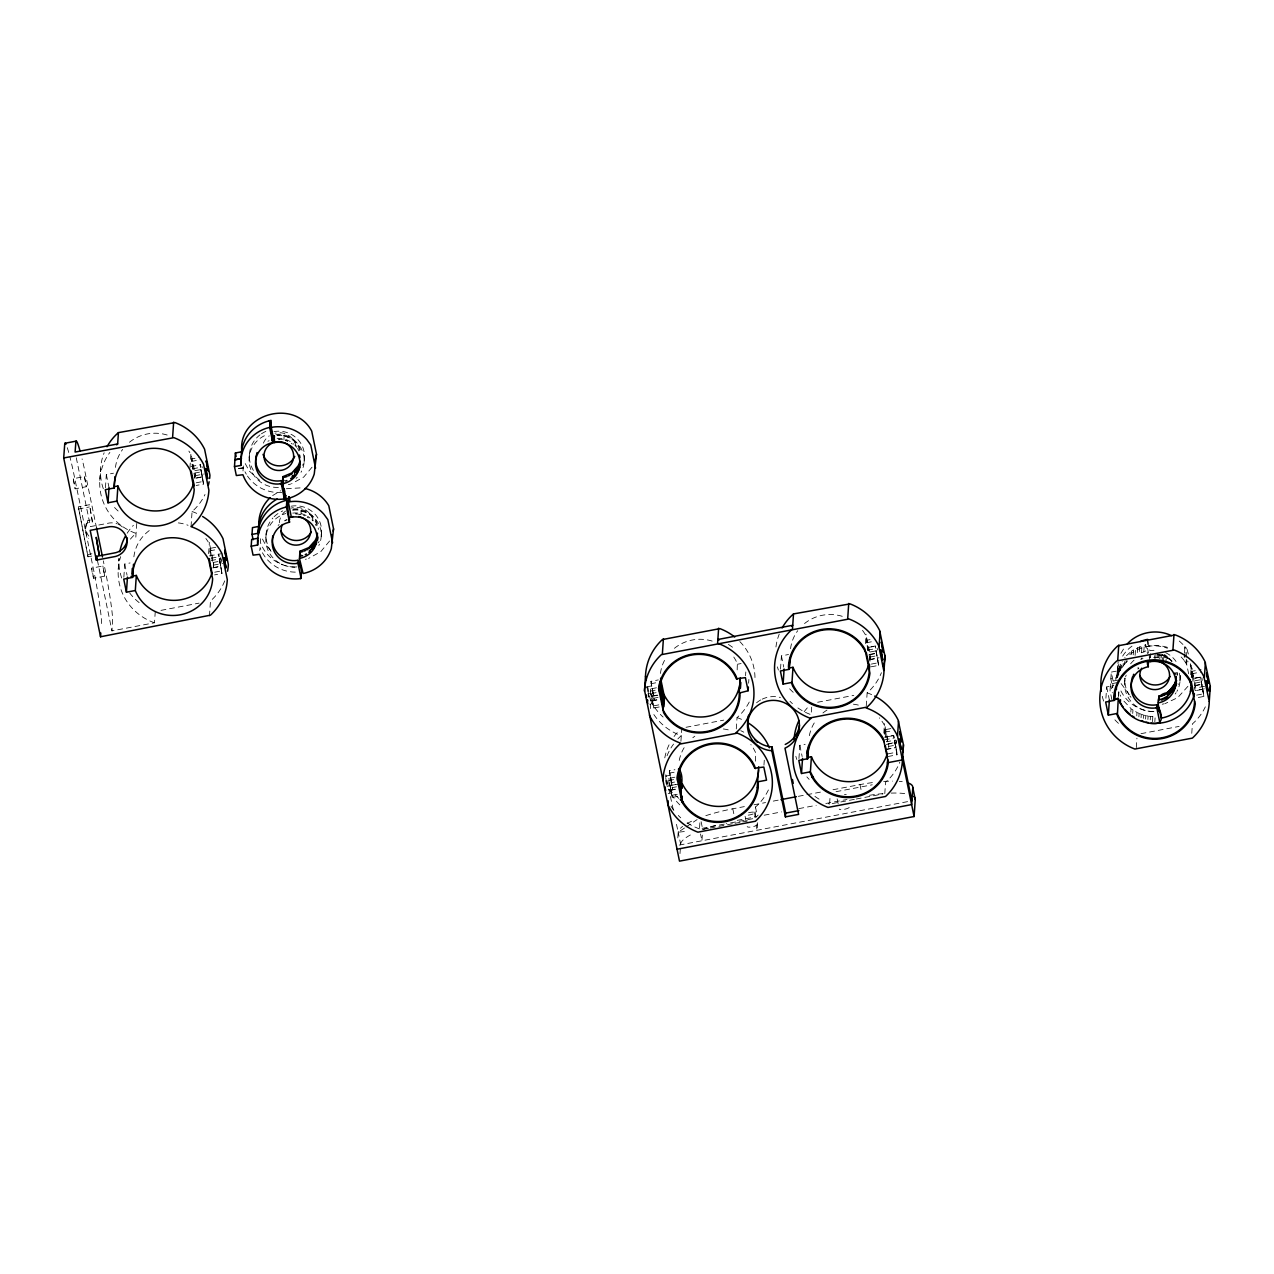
<?xml version="1.0" encoding="UTF-8"?>
<svg xmlns="http://www.w3.org/2000/svg" width="1274" height="1274" viewBox="0 0 1274 1274"><rect width="100%" height="100%" fill="white"/><g stroke="black" fill="none" stroke-linecap="round" stroke-linejoin="round"><path stroke-width="0.75" stroke-dasharray="5 3.75" d="M101.442 623.559L101.474 621.903A49.638 3.121 79.2 0 0 94.563 574.59L73.08 470.281A49.638 3.121 79.2 0 0 69.927 456.984M1117.728 665.697L1117.266 677.688L1110.832 678.899L1112.664 687.849L1113.126 681.049L1111.294 672.099L1117.728 670.888M194.986 478.1L195.256 473.737L191.339 455.359A40.067 38.873 3.9 0 0 188.87 451.092M213.411 567.519L213.682 563.156L209.748 544.778A40.067 38.873 3.9 0 0 205.862 538.488M862.514 630.375A40.067 38.873 3.9 0 1 866.416 636.666L870.333 655.632A40.067 38.873 3.9 0 1 869.744 660.489M1195.585 686.686L1191.684 667.703A40.067 38.873 3.9 0 0 1187.782 661.429M671.573 781.615L670.076 775.277L671.955 785.405L671.637 781.918M875.955 650.648L877.866 660.76L876.018 650.68M203.522 484.072L200.177 464.723L203.522 484.072L196.164 485.474M221.947 573.491L218.602 554.126L221.947 573.491L214.573 574.893M871.241 666.78L878.614 665.394L875.254 646.029L867.897 647.431M878.614 665.394L875.254 646.029M887.819 756.549L897.023 754.797L893.679 735.432L884.475 737.184M897.023 754.797L893.679 735.432M1198.34 697.483L1203.866 696.432L1200.522 677.067L1193.165 678.469M1203.866 696.432L1200.522 677.067M1154.419 658.324L1154.562 655.584M192.661 469.151L191.514 458.974L198.871 457.573M194.811 478.212L191.514 458.974M221.533 562.312L220.625 558.729L211.42 560.48L209.764 550.862L209.939 548.393L219.144 546.642M867.753 650.457L866.591 640.281L870.285 639.58M869.887 659.518L866.591 640.281M896.609 743.618L895.702 740.035L886.497 741.787L884.857 732.168L885.016 729.699L894.221 727.948M1193.005 681.494L1191.859 671.318L1201.064 669.567M91.728 556.069L88.017 556.786L78.351 506.829L89.499 504.711L92.413 521.878L87.396 522.834A14.524 14.094 3.9 0 0 88.686 538.361M85.597 529.124L85.74 526.863M87.396 522.834L87.556 520.556L92.572 519.601M92.413 521.878L89.499 504.711M88.017 556.786L78.351 506.829M99.786 480.33L100.566 469.007M105.439 487.783L106.331 474.565L113.45 473.211M155.269 611.456L154.488 622.779L111.953 630.885L112.622 619.785A49.638 3.121 79.2 0 0 105.71 572.472L103.321 560.879M118.211 569.749L118.976 558.426A54.766 53.142 3.9 0 0 121.747 578.173M123.849 577.202L124.756 563.984L130.091 562.965M135.824 537.15L136.844 522.037M189.937 468.004L190.957 452.891M191.036 526.64L192.071 511.543L193.091 510.651A54.766 53.142 3.9 0 0 205.003 494.471M208.602 553.649L209.382 542.31M209.462 616.059L210.481 600.946L211.516 600.054A54.766 53.142 3.9 0 0 224.765 580.817M243 470.95L243.573 462.414M249.163 457.684L249.433 453.91M259.737 550.559L260.087 547.549A37.551 36.436 3.9 0 0 296.348 572.137M260.517 538.727L260.39 542.453A37.551 36.436 3.9 0 0 296.555 567.153M265.9 537.294L266.155 533.519M283.911 439.896L284.134 435.724L280.105 435.135A21.594 20.957 3.9 0 0 277.398 435.151M304.152 461.825L304.438 457.748M321.223 536.45L321.494 532.373M647.781 687.164L650.441 699.999L650.377 708.551M680.921 741.309L681.829 728.091L723.712 720.129M677.8 837.894L678.198 832.24L675.761 821.061M679.998 853.596L680.65 844.152L678.198 832.24A54.766 12.788 -11.6 0 1 682.625 826.396M724.237 824.135L699.474 828.848L699.999 821.284M702.324 835.107L701.926 840.76L700.525 833.96M737.168 669.885L737.343 663.643A40.067 38.873 3.9 0 0 732.423 655.139M736.276 728.919L737.041 717.596L738.076 716.705A54.766 53.142 3.9 0 0 749.988 700.525M745.545 675.746L745.8 671.971M748.618 683.198L748.889 679.424M755.466 761.199L755.753 753.061A40.067 38.873 3.9 0 0 750.848 744.542M768.413 789.944A54.766 53.142 3.9 0 1 756.501 806.124L755.466 807.015L754.702 818.338L726.132 823.768M757.664 822.701L757.154 830.266L756.103 825.154M763.954 765.164L764.336 759.495M780.516 669.089L781.424 655.871L788.526 654.518M798.941 758.508L799.833 745.29L805.168 744.287M811.681 707.118L811.156 714.682L809.85 714.236A54.766 53.142 3.9 0 1 795.04 705.828M854.328 799.387L829.581 804.085L829.963 798.432M865.396 643.641L866.049 634.197M866.272 642.86L866.67 637.207M866.24 706.067L867.148 692.849L868.167 691.957A54.766 53.142 3.9 0 0 881.433 672.704M869.935 661.302L870.333 655.043M883.822 733.06L884.459 723.616M884.57 734.174L884.841 726.084A40.067 38.873 3.9 0 0 879.379 717.883M884.793 793.591L885.573 782.252L886.593 781.36A54.766 53.142 3.9 0 0 899.842 762.123M1105.912 698.248L1106.676 686.925L1113.794 685.571M1116.932 682.721L1110.482 683.883L1110.02 690.683L1111.868 699.633M1110.832 678.899L1111.183 673.803M1117.187 673.42L1117.664 666.62M1117.107 677.386L1118.413 669.535L1121.088 663.181L1120.61 669.981L1117.951 676.319M1118.062 674.631L1118.413 669.535M1118.699 674.153L1119.161 667.353M1119.591 672.035L1120.053 665.251M1118.429 696.751L1118.779 691.655L1120.738 696.273M1118.683 695.445L1118.906 692.053M1120.61 669.981L1122.235 661.19M1121.773 667.99L1123.063 666.079L1123.525 659.279M1123.063 666.079L1124.464 664.248L1124.926 657.448M1124.719 681.781L1124.974 678.007A28.171 27.327 3.9 0 0 1128.923 694.473M1124.464 664.248L1125.993 662.496L1126.327 657.4M1131.423 654.47L1131.646 651.078L1133.573 649.756L1145.676 644.724L1147.508 653.626M1133.223 654.852L1133.573 649.756M1130.818 712.07L1131.057 708.663L1123.095 700.254M1135.118 655.362L1135.58 648.562M1132.713 713.44L1132.952 710.032L1131.057 708.663M1137.316 652.591L1137.65 647.479M1139.8 646.539L1139.338 653.339L1145.215 651.508L1145.676 644.724M1136.758 715.829L1136.981 712.421L1132.952 710.032M1141.536 652.527L1141.998 645.727M1136.297 747.615L1136.934 738.172M1138.876 716.832L1139.115 713.424L1136.981 712.421M1143.797 651.842L1144.259 645.042M1141.058 717.708L1141.297 714.3L1139.115 713.424M1150.167 661.7L1147.173 646.491L1147.54 641.172M1143.304 718.44L1143.526 715.033L1141.297 714.3M1145.581 719.046L1145.804 715.638L1143.526 715.033M1158.623 657.814A22.534 21.865 3.9 0 0 1150.167 657.798L1150.454 653.705M1147.89 719.507L1148.113 716.099L1145.804 715.638M1150.231 719.826L1150.454 716.418L1148.113 716.099M1155.709 658.324L1155.996 654.247M1152.46 721.689L1152.811 716.593L1155.168 716.625L1154.817 721.721M1157.222 657.145L1157.413 654.422M1158.496 657.273L1158.687 654.565L1168.449 658.945M1159.738 658.913L1160.009 654.836L1162.605 655.632L1162.318 659.709M1161.187 658.021L1161.378 655.298M1163.576 660.235L1163.847 656.158L1166.251 657.4L1165.965 661.477M1180.043 680.937L1180.313 676.86M1188.642 673.771L1186.651 664.136L1184.008 660.251L1184.422 654.295M1184.549 652.304L1184.963 646.348L1176.698 638.624M1185.027 657.257L1184.963 646.348M1186.062 663.133L1186.333 659.168M1186.46 657.177L1187.002 649.246L1185.696 647.335M1186.651 664.136L1186.922 660.155M1190.664 674.694L1191.301 665.251M1191.286 677.688L1191.923 668.245M1192.098 677.354L1190.378 663.738M1191.763 733.33L1192.416 723.887L1193.435 722.995A54.766 53.142 3.9 0 0 1205.347 706.831M650.95 681.319L654.231 700.541L650.95 681.319L658.324 679.918M669.376 770.738L672.656 789.96L669.376 770.738L674.902 769.687M659.215 706.974L653.689 708.026L650.25 691.145L650.473 688.931L656.444 687.785M653.689 708.026L650.473 688.931M677.641 796.393L672.115 797.444L668.675 780.564L668.882 778.35L674.87 777.204M672.115 797.444L668.882 778.35M73.319 478.785L75.198 488.802L86.329 486.716L85.804 482.305L84.403 476.587L73.239 478.69L75.134 488.834M104.707 576.135L93.575 578.253L92.222 572.854L91.617 568.156L102.812 565.99L104.739 576.135L102.86 566.038M657.814 695.222L648.673 696.926L648.179 692.499M1117.027 676.239L1117.346 673.978M1117.967 663.42L1118.158 662.066M1191.986 675.634L1192.368 673.389M84.371 476.587L86.282 486.716M93.607 578.221L91.744 568.204M646.81 686.829L651.683 685.89L653.594 695.907L651.619 685.858M1120.913 653.339L1124.974 646.651M651.094 693.422L647.877 694.027M1201.223 681.686L1203.134 691.814L1201.255 681.686M312.034 467.208L303.738 477.049L291.523 483.786M329.568 541.02L320.793 551.674L308.595 558.41M1187.925 686.32L1177.781 697.595L1165.153 703.582M1126.455 655.696L1131.646 651.078M1125.993 662.496L1127.617 660.856M272.636 495.57L280.614 490.777M684.488 828.02L678.198 832.24L685.731 831.365M686.065 826.969L697.101 819.612M290.615 484.056L288.354 484.677M286.363 488.738L301.333 487.831M305.41 559.302L306.333 559.079M1164.229 703.789L1162.207 704.219M191.355 461.443L200.559 459.691M190.973 466.475L200.687 464.723M192.692 468.816L200.066 467.415M194.842 470.711L202.2 469.31M194.603 473.1L201.961 471.698M194.97 475.743L204.174 473.992M196.642 477.861L204.015 476.46M196.212 478.148L201.738 477.097M196.276 482.782L203.633 481.381M78.192 509.09L89.339 506.972M88.177 554.509L91.887 553.808M209.764 550.862L217.137 549.46M209.398 555.878L220.943 553.792M211.118 558.235L218.475 556.834M213.029 562.519L220.386 561.117M213.395 565.162L222.6 563.411M213.22 567.631L220.593 566.229M212.79 567.917L220.147 566.516M214.701 572.201L222.058 570.8M160.986 610.373L199.062 603.128M737.55 664.216L741.102 663.547M650.775 683.756L658.148 682.354M866.431 642.749L871.957 641.698M868.406 647.431L873.932 646.38M650.25 691.145L655.776 690.094M867.785 650.122L875.142 648.721M652.431 693.359L656.11 692.658M869.919 652.017L877.292 650.616M869.68 654.406L877.053 653.005M652.24 696.066L657.766 695.015M869.728 654.693L877.101 653.291M870.046 657.05L877.42 655.648M654.406 698.104L658.085 697.404M651.858 700.684L657.384 699.633M651.922 700.907L657.925 699.84M869.409 659.518L879.092 657.766M869.457 659.805L876.815 658.403M649.788 704.172C658.164 704.426 646.38 681.224 653.021 703.535M871.352 664.088L878.726 662.687M653.912 705.812L659.438 704.761M817.637 702.261L853.819 695.381M1113.126 681.049L1117.967 680.125M669.2 773.175L674.726 772.124M884.857 732.168L890.383 731.117M1191.7 673.803L1200.904 672.051M665.187 776.2L670.06 775.261M885.016 729.699L886.831 736.85L894.189 735.448M1191.859 671.318L1193.674 678.469L1202.879 676.717M668.675 780.564L676.032 779.162M884.363 739.891L893.568 738.14M1194.885 680.81L1200.411 679.759M665.681 780.612L666.238 783.414L669.535 782.825L671.43 792.954L669.583 782.857M670.841 782.777L674.519 782.077M1195.187 683.071L1202.545 681.67L1201.892 677.816M888.105 743.825L895.479 742.423M1194.948 685.444L1202.306 684.042M670.665 785.469L678.023 784.067M886.322 744.446L895.526 742.694M1194.996 685.731L1202.353 684.329M667.098 786.345L678.087 784.29M672.831 787.523L676.51 786.822M888.472 746.468L895.845 745.067L896.339 750.179L894.38 740.051L895.686 745.131M1204.519 686.336L1195.315 688.087L1193.674 678.469M670.283 790.103L677.641 788.702M670.331 790.31L677.704 788.909M885.987 749.287L895.67 747.535M1204.36 688.82L1195.155 690.572L1194.248 686.989M886.035 749.574L895.24 747.822M1196.557 690.492L1202.083 689.441M668.213 793.591L671.462 792.969M887.946 753.858L897.151 752.106M1196.62 695.126L1203.994 693.725M672.338 795.231L677.864 794.18M705.828 815.679A54.766 12.788 -11.6 0 1 732.789 808.799L744.35 806.601M753.985 804.77L765.563 802.572M773.27 801.107L779.051 799.992M798.32 796.33L821.459 791.934M833.021 789.737L859.998 784.593A54.766 12.788 -11.6 0 1 873.868 782.411M836.062 791.68L872.244 784.8M1140.994 733.665L1179.087 726.419M737.168 820.36L756.453 816.682M764.161 815.217L781.503 811.92M798.846 808.624L816.204 805.327M825.839 803.496L847.035 799.451M856.239 799.021L882.898 793.957M708.424 828.355L702.707 829.438L700.955 820.918M710.319 827.989L733.171 823.641M735.082 823.275L740.783 822.192M742.694 821.826L750.306 820.376M679.185 845.092L908.028 801.553M1147.173 646.491L1148.845 646.205A37.551 36.436 3.9 0 1 1167.414 648.243M1150.454 716.418L1152.811 716.593M282.525 439.53L278.544 439.212L282.589 439.594M867.148 692.849L868.454 693.295A54.766 53.142 3.9 0 1 871.623 694.601M192.071 511.543L193.361 511.989A54.766 53.142 3.9 0 1 199.62 514.792M737.041 717.596L738.347 718.042A54.766 53.142 3.9 0 1 741.516 719.348M828.275 803.639L829.581 804.085M154.488 622.779L153.198 622.333A54.766 53.142 3.9 0 1 120.664 556.642M699.474 828.848L698.184 828.403A54.766 53.142 3.9 0 1 686.081 822.033M287.685 441.123L285.217 440.263A21.594 20.957 3.9 0 1 287.733 441.234M259.737 480.33L249.306 471.109L243.684 460.71M678.835 798.352L668.85 789.418L665.824 774.735M1129.274 694.664L1121.088 683.533M270.454 550.177L265.008 543.855L261.345 536.927M648.657 696.91L648.132 695.317M1184.008 660.251L1182.718 658.69A37.551 36.436 3.9 0 0 1181.125 656.986M284.134 435.724L290.361 438.288A21.594 20.957 3.9 0 1 300.154 451.999M1187.002 649.246L1188.403 654.088M650.441 699.999L650.887 701.003A54.766 53.142 3.9 0 0 663.101 717.055M243.366 467.94L236.789 468.736L243.318 467.829A37.551 36.436 3.9 0 0 246.312 474.199M896.593 742.153L896.163 740.528M221.358 560.353L220.705 557.502M666.668 785.166L666.238 783.414M665.665 777.586L667.098 785.182M209.939 548.393L212.726 561.308M296.046 446.107L295.839 445.231A17.103 16.594 3.9 0 0 275.025 433.208M313.101 520.716L312.91 519.84A17.103 16.594 3.9 0 0 291.061 508.119M673.325 809.898L668.85 789.418L669.312 790.421A54.766 53.142 3.9 0 0 681.526 806.474M877.499 650.011L877.117 648.132M1110.482 683.883L1112.329 692.833M1106.676 686.925L1109.383 700.031M885.08 726.61L888.742 745.051A40.067 38.873 3.9 0 1 888.535 747.488M859.998 784.593L861.399 791.409M837.145 798.83L838.196 803.942M781.424 655.871L783.733 667.114M799.833 745.29L802.158 756.533M755.466 807.015L757.218 815.519M754.877 812.716L755.578 816.124M745.099 816.347L746.15 821.443M732.789 808.799L734.19 815.615M106.331 474.565L109.038 487.687M124.756 563.984L127.066 575.227M96.553 528.041L84.227 468.147A49.638 3.121 79.2 0 0 82.077 458.911M76.281 457.78L90.47 526.592L107.653 523.327A15.654 15.177 3.9 0 1 117.304 523.869M97.381 560.162L111.953 630.885M647.925 691.241L646.842 686.877L647.272 691.209M202.216 467.781L201.977 466.507M1148.033 641.284L1149.896 650.727A25.671 24.907 3.9 0 1 1154.706 650.297M1149.61 654.804L1150.167 657.798M886.831 736.85L888.137 744.542M1117.266 677.688L1117.155 675.714A37.551 36.436 3.9 0 1 1119.543 662.257M809.34 735.703A40.067 38.873 3.9 0 1 816.14 720.113M822.94 712.962A40.067 38.873 3.9 0 1 826.985 710.08M853.405 704.203A40.067 38.873 3.9 0 1 860.778 705.764M809.165 779.37A54.766 53.142 3.9 0 1 806.872 776.885M796.823 759.479A54.766 53.142 3.9 0 1 795.836 756.278M804.165 711.768A54.766 53.142 3.9 0 1 808.496 706.608M819.055 799.148A54.766 53.142 3.9 0 1 813.449 795.247M793.208 692.308A54.766 53.142 3.9 0 1 788.447 687.466M778.398 670.06A54.766 53.142 3.9 0 1 777.411 666.859M775.946 646.985A54.766 53.142 3.9 0 1 779.242 634.07M790.549 648.705A40.067 38.873 3.9 0 1 797.715 630.694M804.515 623.559A40.067 38.873 3.9 0 1 842.369 616.361M792.428 703.646A54.766 53.142 3.9 0 1 789.976 701.289M679.233 760.451A40.067 38.873 3.9 0 1 686.033 744.86M692.833 737.726A40.067 38.873 3.9 0 1 694.808 736.213M723.313 728.967A40.067 38.873 3.9 0 1 730.687 730.528M664.773 757.855A54.766 53.142 3.9 0 1 670.427 742.169M674.057 736.515A54.766 53.142 3.9 0 1 678.389 731.356M758.126 815.073A54.766 53.142 3.9 0 1 755.721 817.446M680.746 817.812A54.766 53.142 3.9 0 1 678.294 815.456M673.866 810.328A54.766 53.142 3.9 0 1 670.124 804.722M740.751 730.687A54.766 53.142 3.9 0 1 743.825 732.184M667.035 755.785A54.766 53.142 3.9 0 1 673.548 744.08M677.879 738.92A54.766 53.142 3.9 0 1 680.284 736.547L681.319 735.655L680.013 735.209A54.766 53.142 3.9 0 1 651.969 711.529M660.442 673.452A40.067 38.873 3.9 0 1 666.222 657.464M674.424 648.307A40.067 38.873 3.9 0 1 714.634 641.921M739.812 641.57A54.766 53.142 3.9 0 1 754.909 681.208M728.378 644.453A54.766 53.142 3.9 0 1 733.983 648.355M756.565 702.802A25.974 25.209 3.9 0 1 760.705 699.936M762.202 699.155A25.974 25.209 3.9 0 1 780.421 697.467M687.084 823.53A54.766 12.788 -11.6 0 1 694.553 819.899M883.662 781.44A54.766 12.788 -11.6 0 1 892.501 781.105M899.301 781.36A54.766 12.788 -11.6 0 1 902.247 781.663M680.65 844.152A54.766 12.788 -11.6 0 1 692.292 833.992M702.372 829.677A54.766 12.788 -11.6 0 1 717.931 824.708M869.457 795.294A54.766 12.788 -11.6 0 1 882.93 793.622M891.163 793.097A54.766 12.788 -11.6 0 1 904.699 793.591M849.185 807.477A5.16 1.21 -11.6 0 1 843.579 809.452A5.16 1.21 -11.6 0 1 839.248 809.054M756.692 824.135A5.16 1.21 -11.6 0 1 753.491 826.555A5.16 1.21 -11.6 0 1 747.201 826.555M748.586 812.716A5.16 1.21 -11.6 0 1 754.813 812.876A5.16 1.21 -11.6 0 1 747.201 815.233M844.471 794.61A5.16 1.21 -11.6 0 1 846.286 794.705M139.137 602.618A54.766 53.142 3.9 0 1 129.661 592.951M127.161 533.233A54.766 53.142 3.9 0 1 133.404 525.302M130.394 539.141A54.766 53.142 3.9 0 1 135.044 534.268L136.079 533.376L134.773 532.93A54.766 53.142 3.9 0 1 109.883 452.381M133.881 556.818A40.067 38.873 3.9 0 1 151.893 528.774M178.328 522.897A40.067 38.873 3.9 0 1 188.074 525.286M213.666 563.745A40.067 38.873 3.9 0 1 213.443 566.182M118.116 511.001A54.766 53.142 3.9 0 1 113.37 506.16M103.321 488.754A54.766 53.142 3.9 0 1 104.15 452.764M115.456 467.399A40.067 38.873 3.9 0 1 122.638 449.388M129.438 442.253A40.067 38.873 3.9 0 1 167.276 435.055M195.24 474.326A40.067 38.873 3.9 0 1 195.033 476.763M118.211 524.235A15.654 15.177 3.9 0 1 124.247 529.029M67.267 447.684A49.638 3.121 79.2 0 1 68.971 453.369M88.846 536.099A14.524 14.094 3.9 0 1 87.556 520.556M303.546 515.333A21.594 20.957 3.9 0 1 304.789 515.859M307.177 517.133A21.594 20.957 3.9 0 1 308.292 517.881M291.077 506.224A25.671 24.907 3.9 0 1 320.3 538.488M319.105 541.402A25.671 24.907 3.9 0 1 318.373 542.788M292.383 510.062A25.671 24.907 3.9 0 1 318.834 545.479M293.116 509.903A21.594 20.957 3.9 0 1 297.176 509.743L307.416 512.912A21.594 20.957 3.9 0 1 317.576 529.236M279.293 522.802A17.103 16.594 3.9 0 1 285.456 511.081M293.036 509.011A22.534 21.865 3.9 0 1 318.373 529.395M285.042 520.795A14.858 14.428 3.9 0 1 286.411 519.553M292.749 513.088A22.534 21.865 3.9 0 1 306.429 515.652M307.655 516.352A22.534 21.865 3.9 0 1 309.948 517.977M312.003 519.856A22.534 21.865 3.9 0 1 312.942 520.891M315.331 524.299A22.534 21.865 3.9 0 1 315.984 525.525M271.075 551.419A28.171 27.327 3.9 0 1 272.907 517.977M274.117 516.718A28.171 27.327 3.9 0 1 282.78 510.906M296.874 566.914A28.171 27.327 3.9 0 1 284.659 565.481M283.019 564.86A28.171 27.327 3.9 0 1 281.411 564.143M279.85 563.315A28.171 27.327 3.9 0 1 265.979 536.434A28.171 27.327 3.9 0 1 285.838 513.502M278.114 525.477A21.547 20.91 3.9 0 1 279.07 524.554M284.612 520.843A21.547 20.91 3.9 0 1 287.112 519.872M291.236 443.256A21.594 20.957 3.9 0 1 292.303 444.069M274.006 431.615A25.671 24.907 3.9 0 1 302.686 465.344M276.92 435.31A25.671 24.907 3.9 0 1 301.03 472.256M297.256 477.288A25.671 24.907 3.9 0 1 296.109 478.387M281.857 492.433A37.551 36.436 3.9 0 1 247.475 476.046M263.399 443.129A17.103 16.594 3.9 0 1 269.228 435.835M275.964 434.386A22.534 21.865 3.9 0 1 301.174 453.401M277.095 438.336A22.534 21.865 3.9 0 1 293.944 444.26M294.947 445.247A22.534 21.865 3.9 0 1 296.746 447.365M297.543 448.496A22.534 21.865 3.9 0 1 298.912 450.9M253.383 470.377A28.171 27.327 3.9 0 1 260.023 434.832M261.441 433.813A28.171 27.327 3.9 0 1 266.059 431.313M278.385 487.432A28.171 27.327 3.9 0 1 249.624 465.376A28.171 27.327 3.9 0 1 267.444 434.45M267.89 441.234A21.547 20.91 3.9 0 1 269.117 440.708M1118.461 723.345A54.766 53.142 3.9 0 1 1113.715 718.504M1103.666 701.098A54.766 53.142 3.9 0 1 1101.899 694.649M1115.817 679.743A40.067 38.873 3.9 0 1 1121.582 663.754M1129.783 654.597A40.067 38.873 3.9 0 1 1169.994 648.211M1180.361 675.3A25.671 24.907 3.9 0 1 1178.561 684.457M1165.63 652.702A25.671 24.907 3.9 0 1 1176.364 661.939M1179.278 673.182A25.671 24.907 3.9 0 1 1178.291 688.533M1177.654 689.967A25.671 24.907 3.9 0 1 1176.921 691.368M1176.093 692.706A25.671 24.907 3.9 0 1 1175.185 693.996M1157.636 654.581A25.671 24.907 3.9 0 1 1169.5 659.184M1170.774 660.155A25.671 24.907 3.9 0 1 1171.984 661.19A22.534 21.865 3.9 0 0 1161.633 654.422M1153.018 711.609A37.551 36.436 3.9 0 1 1120.053 689.091M1122.649 656.094A37.551 36.436 3.9 0 1 1134.019 644.708M1138.08 668.34A17.103 16.594 3.9 0 1 1138.112 667.305M1140.74 659.454A17.103 16.594 3.9 0 1 1141.998 657.782M1164.325 654.438A17.103 16.594 3.9 0 1 1169.596 659.566M1161.538 654.629A22.215 21.562 3.9 0 1 1169.93 659.375M1170.917 660.33A22.215 21.562 3.9 0 1 1171.857 661.349M1176.873 672.369A22.215 21.562 3.9 0 1 1177.08 675.061M1177.049 672.513A22.534 21.865 3.9 0 1 1177.24 675.268M1130.946 697.308A28.171 27.327 3.9 0 1 1129.895 695.923M1130.627 663.802A28.171 27.327 3.9 0 1 1135.564 658.929M1153.926 711.529A28.171 27.327 3.9 0 1 1125.229 678.389M1125.659 676.717A28.171 27.327 3.9 0 1 1126.184 675.093M1141.345 659.184A28.171 27.327 3.9 0 1 1142.985 658.547M1137.889 669.041A21.547 20.91 3.9 0 1 1138.892 668.165M200.83 469.485L202.789 479.454L200.862 469.358M219.255 558.888L221.214 568.873L219.255 558.888M301.19 510.348L300.919 514.425L295.6 513.836L300.967 514.505L301.253 510.428"/><path stroke-width="1.5" d="M909.047 783.319A54.766 12.788 -11.6 0 1 912.789 787.603L915.258 799.531L914.095 816.523L679.488 861.144L644.517 690.174A54.766 53.142 3.9 0 1 661.349 654.677L848.994 618.989A54.766 53.142 3.9 0 1 878.646 645.631L883.981 671.573A54.766 53.142 3.9 0 1 867.148 707.054L809.595 718.01A54.766 53.142 3.9 0 1 791.457 629.929L792.476 629.038L793.511 613.925L850.029 603.876A54.766 53.142 3.9 0 1 879.665 630.519L885.016 656.46A54.766 53.142 3.9 0 1 883.487 666.35M644.485 691.256L645.552 675.061A54.766 53.142 3.9 0 1 662.384 639.564L719.921 628.623A54.766 53.142 3.9 0 1 734.748 637.016M887.723 759.575L887.134 765.005A40.067 38.873 3.9 0 1 855.587 796.059A40.067 38.873 3.9 0 1 814.102 778.908L810.391 771.821L811.427 756.724L807.875 757.393M874.697 696.098A54.766 53.142 3.9 0 1 898.09 719.937L903.457 744.78L902.406 760.992A54.766 53.142 3.9 0 1 885.557 796.473L828.02 807.429A54.766 53.142 3.9 0 1 798.384 780.771L796.983 777.713A54.766 53.142 3.9 0 1 809.882 719.348L810.901 718.456M902.661 757.218L902.693 756.119L911.897 800.82M903.457 744.78L903.425 745.879A54.766 53.142 3.9 0 1 902.629 752.504M1194.566 701.194L1194.566 701.783A40.067 38.873 3.9 0 1 1161.187 737.901A40.067 38.873 3.9 0 1 1117.457 714.029L1118.269 698.343L1114.718 699.028M1209.265 701.512L1209.249 702.611A54.766 53.142 3.9 0 1 1192.4 738.108L1134.863 749.048A54.766 53.142 3.9 0 1 1116.725 660.967L1174.262 650.027A54.766 53.142 3.9 0 1 1203.898 676.669L1209.265 701.512L1210.3 686.415L1204.933 661.556A54.766 53.142 3.9 0 0 1175.297 634.914L1117.744 645.87A54.766 53.142 3.9 0 0 1101.325 691.352M1210.3 686.415L1210.268 687.514A54.766 53.142 3.9 0 1 1209.981 690.827M869.521 664.439L869.409 667.13L866.256 652.352M284.739 493.771L283.863 498.962A37.551 36.436 3.9 0 1 242.904 474.74L236.327 475.536L234.48 466.587L235.403 452.987L241.837 451.76C237.442 414.066 294.485 398.077 311.716 431.122L316.493 454.277L314.248 473.976A37.551 36.436 3.9 0 1 286.029 498.898L282.398 483.786L282.876 476.683L291.857 472.941L298.005 466.045A21.594 20.957 3.9 0 0 299.947 461.14M305.043 488.483C314.821 490.777 323.692 497.035 328.788 505.73L333.549 528.885L331.32 548.6A37.551 36.436 3.9 0 1 303.101 573.507L299.454 558.41L299.931 551.308L308.913 547.549L315.076 540.654A21.594 20.957 3.9 0 0 317.497 533.169M1158.687 700.78L1158.846 699.808A21.594 20.957 3.9 0 0 1168.194 695.477L1174.739 686.845L1176.316 677.672C1175.647 683.899 1171.793 689.457 1166.618 692.801C1153.464 695.381 1158.878 706.656 1161.267 718.122L1161.92 718.01A37.551 36.436 3.9 0 0 1190.139 693.088L1191.429 687.291L1189.836 679.568M63.7 457.955L173.917 437.667A54.766 53.142 3.9 0 1 203.553 464.325L208.904 490.267A54.766 53.142 3.9 0 1 192.055 525.748L191.036 526.64L192.342 527.086A54.766 53.142 3.9 0 1 221.979 553.744L227.313 579.686A54.766 53.142 3.9 0 1 210.481 615.167L100.535 636.777L63.7 457.955L64.751 443.671A49.638 3.121 79.2 0 1 65.945 444.244M96.33 560.114L90.199 530.366L107.382 527.102A15.654 15.177 3.9 0 1 126.763 538.87A15.654 15.177 3.9 0 1 113.513 556.849L96.33 560.114L96.585 556.34L113.768 553.075A15.654 15.177 3.9 0 0 127.32 537.931M114.373 486.668L117.925 485.999L116.89 501.096L108.003 502.8L109.038 487.687M100.535 636.777L100.789 633.003M108.003 502.8L105.312 489.678L114.182 487.99L114.963 476.651M116.635 444.849L117.654 443.957L118.434 432.619L174.952 422.57A54.766 53.142 3.9 0 1 204.588 449.212L209.923 475.154A54.766 53.142 3.9 0 1 209.637 478.483M131.015 576.421L136.334 575.418L135.315 590.515L126.429 592.203L127.464 577.106M131.891 574.128L132.289 568.459M126.429 592.203L123.721 579.097L132.607 577.409L133.515 564.191M172.611 437.221L173.646 422.124M234.48 466.587L240.913 465.408L241.28 456.586A37.551 36.436 3.9 0 1 271.123 420.388L271.298 427.379L274.292 442.588A21.594 20.957 3.9 0 1 299.549 459.341A21.594 20.957 3.9 0 1 282.398 483.786M297.129 563.14A28.171 27.327 3.9 0 0 298.88 562.917L299.74 562.758L301.572 571.676L300.584 578.571A37.551 36.436 3.9 0 1 259.625 554.349L253.048 555.13L251.201 546.196L251.663 539.396L258.112 538.217M253.112 539.778L252.013 534.411L252.475 527.611L258.909 526.385C258.049 515.763 262.38 504.934 270.152 497.688M251.201 546.196L257.651 545.017L257.985 539.921M252.013 534.411L258.447 533.185L258.909 526.385M256.313 455.025A21.547 20.91 3.9 0 0 280.121 480.855C282.478 479.279 282.095 484.725 279.914 483.881A21.547 20.91 3.9 0 1 255.899 467.16A21.547 20.91 3.9 0 1 271.489 442.906L272.795 442.619L269.674 427.411L270.136 420.611L268.703 420.946M272.795 442.619L270.136 420.611M274.467 435.963L274.292 438.67L273.735 435.692M274.292 442.588L274.499 439.562M283.242 476.619L283.354 484.646M283.863 498.962L284.086 495.554M285.376 498.994L285.631 495.443M272.763 535.908A21.547 20.91 3.9 0 0 296.842 560.464C299.199 558.888 298.817 564.334 296.651 563.49A21.547 20.91 3.9 0 1 272.62 546.769A21.547 20.91 3.9 0 1 288.211 522.515L289.517 522.229L286.395 507.02L286.857 500.22L285.44 500.555A37.551 36.436 3.9 0 0 258.033 534.029M299.454 558.41A21.594 20.957 3.9 0 0 316.605 533.965A21.594 20.957 3.9 0 0 291.348 517.212L288.354 502.004L288.72 496.669M289.517 522.229L286.857 500.22M294.597 474.39L294.867 470.313M297.734 470.122L296.014 472.543L296.571 468.275M299.868 556.276L300.043 553.553M299.74 562.758L299.486 566.532L298.18 560.241M300.314 551.244L300.123 555.91M300.584 578.571L300.823 575.163M311.652 548.998L311.939 544.922M317.353 534.618A21.594 20.957 3.9 0 1 314.789 544.731L313.086 547.167L313.643 542.883M659.836 682.131L659.199 690.986A40.067 38.873 3.9 0 1 692.578 654.884A40.067 38.873 3.9 0 1 736.308 678.755L745.401 677.641L748.109 690.747L739.254 693.056A40.067 38.873 3.9 0 1 708.28 731.149A40.067 38.873 3.9 0 1 663.117 709.968L663.897 694.33L660.585 678.262M662.384 653.785L663.404 638.688M663.865 706.767L664.518 697.324M663.165 776.901L662.91 780.675L662.942 779.577A54.766 53.142 3.9 0 1 679.775 744.096L737.312 733.139A54.766 53.142 3.9 0 1 772.378 782.395L772.299 785.74A54.766 53.142 3.9 0 1 755.466 821.22L697.913 832.177A54.766 53.142 3.9 0 1 668.277 805.518L668.086 800.741M678.118 773.445L677.625 780.405A40.067 38.873 3.9 0 1 711.003 744.287A40.067 38.873 3.9 0 1 754.734 768.174L763.827 767.059L766.534 780.166L757.648 781.854L757.027 789.753A40.067 38.873 3.9 0 1 725.479 820.806A40.067 38.873 3.9 0 1 683.995 803.655C676.797 793.798 686.017 780.229 679.376 769.464M682.291 796.17L682.02 802.063A40.895 39.685 3.9 0 0 723.234 822.001L725.766 821.587A40.895 39.685 3.9 0 0 758.253 787.316L758.189 781.758M718.632 628.178L717.596 643.29L718.902 643.736A54.766 53.142 3.9 0 1 737.041 731.817L736.022 732.693M739.223 692.451L740.13 679.217M740.449 688.167L740.847 682.498M748.109 690.747L748.364 686.973M757.648 781.854L758.683 766.757M771.789 750.72A25.974 25.209 3.9 0 1 749.669 715.351A25.974 25.209 3.9 0 1 791.393 707.42A25.974 25.209 3.9 0 1 784.975 748.22L798.607 814.389L785.421 816.889L771.789 750.72L772.044 746.946A25.974 25.209 3.9 0 1 748.618 715.192M789.45 667.974L793.001 667.305L791.982 682.402L783.096 684.106L784.115 668.993M783.096 684.106L780.389 670.984L789.275 669.296L790.039 657.957M785.421 816.889L785.676 813.115L772.044 746.946M810.391 771.821L801.505 773.509L802.54 758.412M807.111 753.539L807.366 749.765M801.505 773.509L798.814 760.403L807.7 758.715L808.592 745.497M847.704 618.527L848.723 603.43M869.569 666.382L869.298 670.745A40.067 38.873 3.9 0 1 835.919 706.863A40.067 38.873 3.9 0 1 792.189 682.975L791.982 682.402M879.092 646.635L880.127 631.522M884.013 670.474L885.032 655.362M914.095 816.523L897.517 736.053L898.552 720.941M912.789 787.603L911.643 804.595L677.035 849.232M1117.234 713.456L1108.348 715.144L1109.383 700.031M1108.348 715.144L1105.657 702.022L1114.527 700.334L1115.18 690.89M1117.744 660.075L1118.779 644.978M1155.948 707.627A28.171 27.327 3.9 0 0 1157.7 707.404L1158.56 707.245C1168.258 728.967 1150.725 724.317 1138.638 720.224C1130.802 716.816 1124.162 710.701 1120.276 703.073L1120.515 699.681M1159.929 722.979L1156.792 707.771L1155.47 707.978A21.547 20.91 3.9 0 1 1131.439 691.256A21.547 20.91 3.9 0 1 1147.03 667.019L1148.352 666.716L1147.906 660.553M1156.696 707.787L1156.999 704.745L1158.305 711.019L1158.56 707.245M1158.846 699.808L1159.229 696.337A22.215 21.562 3.9 0 0 1161.92 695.652M1168.481 691.4L1168.194 695.477L1169.484 690.54L1173.895 685.157L1173.609 689.234M1168.513 695.317L1168.799 691.241M1172.956 649.581L1173.991 634.468M1170.456 689.6L1170.169 693.693L1171.347 688.629M1170.472 693.502L1170.758 689.425M1172.176 687.594L1171.905 691.671L1172.669 690.572A21.594 20.957 3.9 0 0 1175.854 676.733M1172.191 691.463L1172.462 687.387M1172.669 690.572L1172.94 686.495M1174.739 686.845L1175.026 682.768M1175.552 684.329L1175.838 680.252M1190.505 691.766L1190.776 687.801M1204.36 677.672L1205.395 662.56M226.661 560.321L224.686 550.272L226.597 560.401M881.353 642.16L883.264 652.288L881.449 642.239M899.253 739.127L901.164 749.255L899.348 739.207M1206.605 673.198L1208.516 683.326L1206.701 673.293M316.493 454.277L315.204 460.073M333.167 531.147L333.549 528.885M1208.071 690.858L1206.159 680.794L1208.007 690.874M331.957 535.558L332.259 534.698M296.301 472.351L296.778 471.46A21.594 20.957 3.9 0 0 299.963 462.876M313.356 546.96L313.834 546.084A21.594 20.957 3.9 0 0 317.162 533.551M1127.347 643.832C1138.239 631.952 1156.951 628.592 1171.395 635.63M118.434 432.619L117.399 433.51A54.766 53.142 3.9 0 0 107.016 446.696M793.511 613.925L792.492 614.816A54.766 53.142 3.9 0 0 782.109 628.002M791.711 626.155L792.747 625.263L717.851 639.5L719.157 639.962M271.824 439.928L273.002 439.594M288.545 519.537L289.724 519.203M1148.543 663.69L1147.237 663.993M269.674 427.411L268.241 427.746A37.551 36.436 3.9 0 0 240.818 463.513L240.913 465.408M286.395 507.02L284.962 507.355A37.551 36.436 3.9 0 0 257.539 543.122L257.651 545.017M282.605 480.76L283.927 480.489M300.983 555.098L299.677 555.384M65.038 443.241L76.185 441.123M117.654 443.957L75.102 452.047L75.899 441.552A49.638 3.121 79.2 0 1 80.119 451.251M270.836 433.463L271.712 433.303M241.375 458.56L234.942 459.787L241.391 458.608L241.28 456.713M287.558 513.072L288.434 512.912M682.768 801.68L681.909 801.84L676.988 778A40.895 39.685 3.9 0 1 709.475 743.729L712.007 743.331A40.895 39.685 3.9 0 1 754.399 765.483L755.482 768.636M757.377 787.491L758.253 787.316M812.016 777.092L812.876 776.933M887.484 762.728L902.422 759.893M780.978 799.626L796.393 796.696M785.676 813.115L798.862 810.614M1113.476 699.33L1118.317 698.455L1120.276 703.073M271.298 427.379L272.97 427.093A37.551 36.436 3.9 0 1 306.843 439.578L310.776 445.008L315.538 468.163M288.354 502.004L290.026 501.717A37.551 36.436 3.9 0 1 323.899 514.186L327.832 519.633L332.61 542.788M1147.667 639.389L1147.014 639.5A37.551 36.436 3.9 0 0 1140.262 641.507M1156.903 704.761L1155.677 704.952A21.547 20.91 3.9 0 1 1131.583 680.396M866.113 707.946L867.419 708.392A54.766 53.142 3.9 0 1 897.055 735.05L897.517 736.053M680.794 743.204L679.504 742.758A54.766 53.142 3.9 0 1 649.867 716.115L649.406 715.112M680.268 799.626L683.119 802.19M1190.887 683.358L1190.649 682.816A40.067 38.873 3.9 0 0 1145.469 661.636A40.067 38.873 3.9 0 0 1114.511 699.729L1114.527 700.334M865.635 652.304L865.38 651.762A40.067 38.873 3.9 0 0 820.217 630.598A40.067 38.873 3.9 0 0 789.243 668.691L789.275 669.296M884.06 741.723L883.806 741.181A40.067 38.873 3.9 0 0 838.626 720.017A40.067 38.873 3.9 0 0 807.668 758.094L807.7 758.715M663.897 694.33L664.136 694.856A40.067 38.873 3.9 0 0 709.315 716.036A40.067 38.873 3.9 0 0 740.29 677.943M682.323 783.733L682.561 784.274A40.067 38.873 3.9 0 0 726.514 805.709A40.067 38.873 3.9 0 0 758.651 769.799M793.001 667.305L793.224 667.879A40.067 38.873 3.9 0 0 831.954 692.244A40.067 38.873 3.9 0 0 868.534 665.219M811.427 756.724L811.649 757.297A40.067 38.873 3.9 0 0 850.363 781.647A40.067 38.873 3.9 0 0 886.959 754.638M117.925 485.999L118.132 486.572A40.067 38.873 3.9 0 0 156.861 510.938A40.067 38.873 3.9 0 0 193.457 483.913M116.89 501.096L117.112 501.669A40.067 38.873 3.9 0 0 160.843 525.557A40.067 38.873 3.9 0 0 194.205 489.439L190.304 470.456A40.067 38.873 3.9 0 0 145.125 449.292A40.067 38.873 3.9 0 0 114.166 487.385L114.182 487.99M136.334 575.418L136.557 575.991A40.067 38.873 3.9 0 0 175.286 600.341A40.067 38.873 3.9 0 0 211.866 573.332M135.315 590.515L135.522 591.088A40.067 38.873 3.9 0 0 179.252 614.976A40.067 38.873 3.9 0 0 212.631 578.858L208.729 559.875A40.067 38.873 3.9 0 0 163.55 538.711A40.067 38.873 3.9 0 0 132.576 576.788L132.607 577.409M647.829 703.678L647.001 700.031M1194.216 696.432L1191.206 681.51M886.481 751.31L887.373 754.813M194.317 485.824L191.18 471.046M210.943 568.268L212.296 573.507M660.617 681.351L663.436 698.789L659.98 682.004M1158.751 695.811L1158.958 696.687A22.534 21.865 3.9 0 0 1163.035 695.556M282.876 476.683L283.083 477.575M299.931 551.308L300.138 552.199A22.534 21.865 3.9 0 0 302.878 551.531M665.665 790.676L664.917 786.647M1147.173 661.015L1148.352 666.716M1114.002 700.445L1113.731 697.356A40.895 39.685 3.9 0 1 1146.409 660.617L1148.941 660.203A40.895 39.685 3.9 0 1 1190.155 680.141L1195.187 704.203A40.895 39.685 3.9 0 1 1162.7 738.458L1160.168 738.872A40.895 39.685 3.9 0 1 1117.776 716.721L1116.693 713.551M788.733 669.391L788.463 666.318A40.895 39.685 3.9 0 1 821.157 629.563L823.689 629.165A40.895 39.685 3.9 0 1 864.887 649.103L869.935 673.15A40.895 39.685 3.9 0 1 837.448 707.42L834.916 707.834A40.895 39.685 3.9 0 1 792.508 685.683L791.441 682.514M807.159 758.81L806.888 755.737A40.895 39.685 3.9 0 1 839.582 718.982L842.114 718.584A40.895 39.685 3.9 0 1 883.312 738.522L888.344 762.569A40.895 39.685 3.9 0 1 855.873 796.839L853.341 797.237A40.895 39.685 3.9 0 1 812.127 777.299L809.85 771.933M792.444 779.465L793.256 783.367M737.057 679.233L735.99 676.064A40.895 39.685 3.9 0 0 693.582 653.912L691.049 654.326A40.895 39.685 3.9 0 0 658.578 688.581L663.611 712.644A40.895 39.685 3.9 0 0 704.809 732.582L707.341 732.168A40.895 39.685 3.9 0 0 740.035 695.413L739.764 692.339M645.52 676.16L646.284 679.822M284.118 488.499L284.85 492.082M281.458 480.648L282.748 486.923L283.019 483.149L282.159 483.308A28.171 27.327 3.9 0 1 280.407 483.531M297.973 563.267L301.11 578.476M281.251 483.658L284.389 498.882M235.403 452.987L236.152 456.57M96.553 528.041L102.525 557.025M96.585 556.34L97.381 560.162M289.214 496.78L289.962 500.555M647.654 700.063L647.813 700.987M885.334 745.529L886.035 749.574M209.27 558.585L210.895 567.981M646.539 697.531L646.205 694.951M1175.982 676.494L1176.029 681.749A22.215 21.562 3.9 0 0 1176.428 680.427M1116.358 687.61L1116.47 689.521M258.447 533.185L258.335 531.21A37.551 36.436 3.9 0 1 277.206 499.01M794.068 739.732A54.766 53.142 3.9 0 1 798.989 720.415M796.887 734.811A54.766 53.142 3.9 0 1 798.225 731.738M747.567 722.533A54.766 53.142 3.9 0 1 769.385 747.742M755.004 739.955A54.766 53.142 3.9 0 1 757.457 742.312M799.467 725.161A25.974 25.209 3.9 0 1 785.23 744.446M913.649 796.457A54.766 12.788 -11.6 0 1 915.258 799.531M124.677 547.454A54.766 53.142 3.9 0 1 126.397 544.571M227.552 571.198A54.766 53.142 3.9 0 0 228.349 564.573L222.998 538.631A54.766 53.142 3.9 0 0 202.598 516.48M119.788 551.785A54.766 53.142 3.9 0 1 125.441 536.115M209.127 481.779A54.766 53.142 3.9 0 1 208.41 485.044M283.64 496.207A37.551 36.436 3.9 0 1 285.902 495.538M298.673 516.543A14.858 14.428 3.9 0 1 299.581 544.699L298.673 544.89A14.858 14.428 3.9 0 1 282.43 524.522M288.72 518.04A14.858 14.428 3.9 0 1 293.1 516.527M311.334 531.959A17.103 16.594 3.9 0 1 280.885 530.924M317.72 536.195A22.534 21.865 3.9 0 1 313.261 544.699M311.334 546.689A22.534 21.865 3.9 0 1 309.152 548.441M307.99 549.205A22.534 21.865 3.9 0 1 306.763 549.906M305.505 550.511A22.534 21.865 3.9 0 1 304.215 551.069M317.959 537.58A22.534 21.865 3.9 0 1 317.433 540.287M316.573 542.883A22.534 21.865 3.9 0 1 316.016 544.157M313.85 547.693A22.534 21.865 3.9 0 1 312.05 549.795M309.996 551.674A22.534 21.865 3.9 0 1 308.881 552.518M306.493 553.983A22.534 21.865 3.9 0 1 305.234 554.604M302.607 555.607A22.534 21.865 3.9 0 1 301.237 555.99M299.454 455.041A21.594 20.957 3.9 0 1 299.963 457.621M284.293 442.699A14.858 14.428 3.9 0 1 282.525 470.074L281.618 470.265A14.858 14.428 3.9 0 1 263.989 455.121A14.858 14.428 3.9 0 1 283.417 442.381M294.756 456.411A17.103 16.594 3.9 0 1 263.033 454.356M300.266 462.892A22.534 21.865 3.9 0 1 299.231 465.456M297.861 467.861A22.534 21.865 3.9 0 1 297.065 468.991M296.205 470.074A22.534 21.865 3.9 0 1 294.278 472.065M292.096 473.817A22.534 21.865 3.9 0 1 290.918 474.581M289.708 475.282A22.534 21.865 3.9 0 1 288.45 475.903M287.144 476.444A22.534 21.865 3.9 0 1 284.452 477.288M299.979 466.985A22.534 21.865 3.9 0 1 299.501 468.275M298.944 469.533A22.534 21.865 3.9 0 1 298.307 470.759M297.59 471.937A22.534 21.865 3.9 0 1 296.794 473.068M294.995 475.17A22.534 21.865 3.9 0 1 290.647 478.658M286.873 480.521A22.534 21.865 3.9 0 1 285.535 480.983M256.679 453.751A21.547 20.91 3.9 0 1 257.125 452.525M1194.471 693.916A40.067 38.873 3.9 0 1 1150.932 723.027M1148.447 722.645A40.067 38.873 3.9 0 1 1145.979 722.135M1143.558 721.466A40.067 38.873 3.9 0 1 1141.186 720.638M1134.433 717.358A40.067 38.873 3.9 0 1 1132.347 715.988M1130.341 714.507A40.067 38.873 3.9 0 1 1124.958 709.363M1123.397 707.436A40.067 38.873 3.9 0 1 1119.512 701.162M1150.167 661.7A21.594 20.957 3.9 0 1 1175.424 678.453A21.594 20.957 3.9 0 1 1158.273 702.898M1174.962 672.879A21.594 20.957 3.9 0 1 1175.345 674.153M1147.54 662.528A14.858 14.428 3.9 0 1 1168.529 669.949A14.858 14.428 3.9 0 1 1158.4 689.186L1157.493 689.377A14.858 14.428 3.9 0 1 1141.679 668.213M1170.153 676.446A17.103 16.594 3.9 0 1 1139.704 675.411M1175.042 684.249A22.215 21.562 3.9 0 1 1174.421 685.46M1173.72 686.638A22.215 21.562 3.9 0 1 1170.217 690.811M1169.182 691.718A22.215 21.562 3.9 0 1 1165.742 694.012M1164.5 694.633A22.215 21.562 3.9 0 1 1163.226 695.174M1176.539 680.698A22.534 21.865 3.9 0 1 1176.141 682.02M1175.106 684.568A22.534 21.865 3.9 0 1 1174.469 685.794M1171.156 690.221A22.534 21.865 3.9 0 1 1170.153 691.177M1167.971 692.929A22.534 21.865 3.9 0 1 1166.809 693.693M1165.599 694.394A22.534 21.865 3.9 0 1 1164.325 695.015M1176.571 683.437A22.534 21.865 3.9 0 1 1175.87 686.097M1175.392 687.387A22.534 21.865 3.9 0 1 1174.835 688.645M1174.182 689.871A22.534 21.865 3.9 0 1 1173.465 691.049M1167.701 697.005A22.534 21.865 3.9 0 1 1164.054 699.092M1162.748 699.633A22.534 21.865 3.9 0 1 1161.426 700.095M1131.853 679.122A21.547 20.91 3.9 0 1 1132.666 676.621M1133.207 675.411A21.547 20.91 3.9 0 1 1133.796 674.233M205.719 468.545L207.662 478.53L205.719 468.545M206.229 460.997L208.172 470.982L206.229 460.933M224.128 557.964L226.087 567.949L224.144 557.901M880.796 649.851L882.755 659.836L880.796 649.851M899.731 731.722L901.689 741.707L899.731 731.722M96.251 537.485L99.165 554.652L96.251 537.485M678.58 768.986L681.861 788.208L678.58 768.986M659.677 687.18L662.894 706.274L659.677 687.18M678.087 776.599L681.319 795.693L678.087 776.599M293.323 475.505L292.319 476.365L293.323 475.505M310.394 550.113L309.375 550.989L310.394 550.113"/></g></svg>
